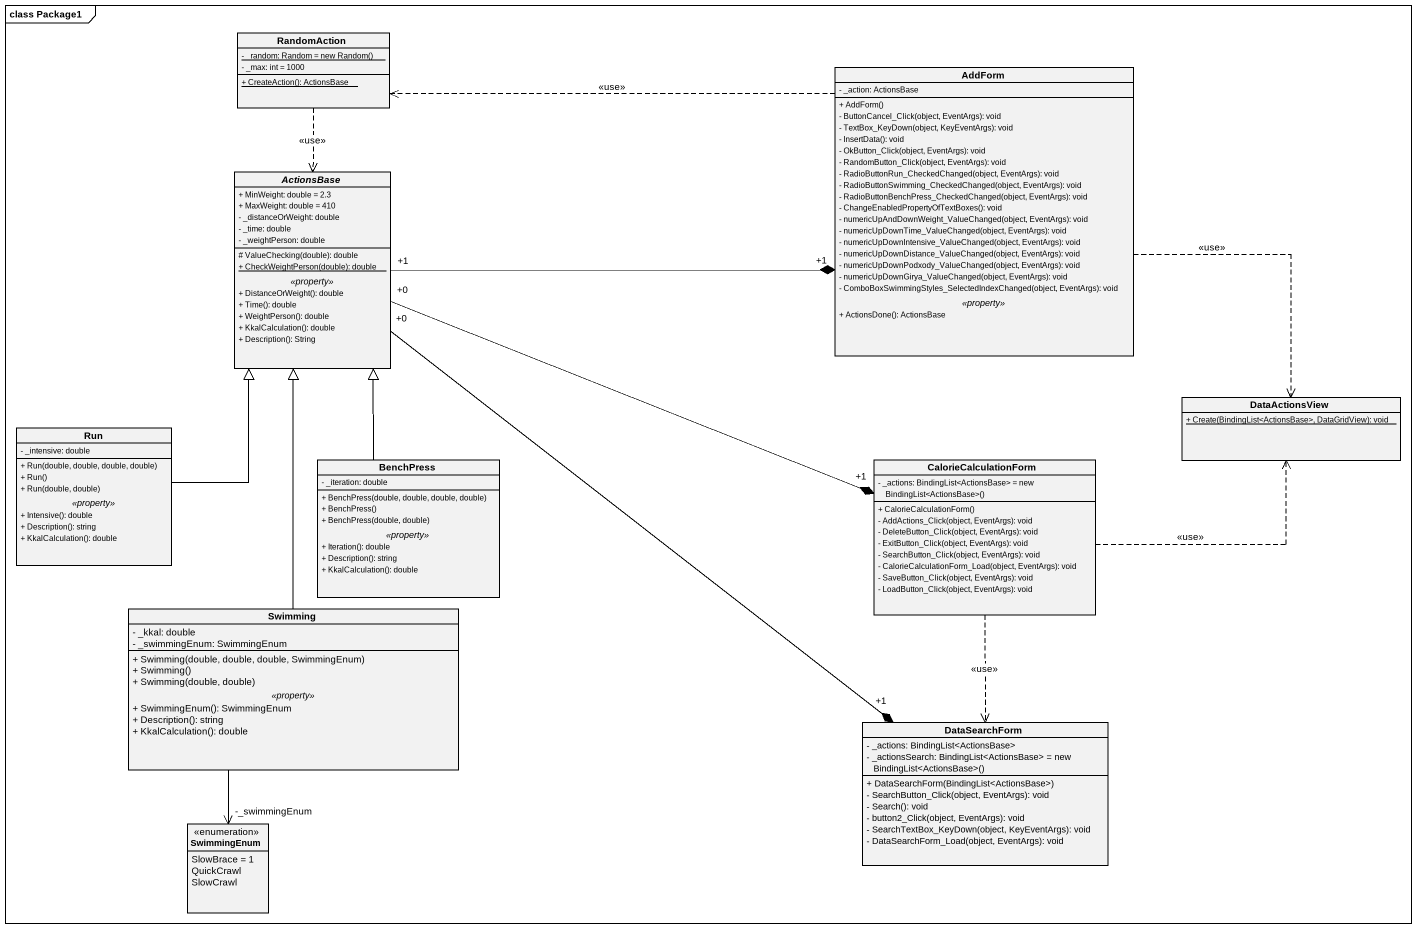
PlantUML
@startuml
mainframe class Package1
hide circle
hide empty members
skinparam classAttributeIconSize 0
class RandomAction {
  {static} {field} - _random: Random = new Random()
  - _max: int = 1000
  {static} + CreateAction(): ActionsBase
}
class AddForm {
  - _action: ActionsBase
  --
  + AddForm()
  - ButtonCancel_Click(object, EventArgs): void
  - TextBox_KeyDown(object, KeyEventArgs): void
  - InsertData(): void
  - OkButton_Click(object, EventArgs): void
  - RandomButton_Click(object, EventArgs): void
  - RadioButtonRun_CheckedChanged(object, EventArgs): void
  - RadioButtonSwimming_CheckedChanged(object, EventArgs): void
  - RadioButtonBenchPress_CheckedChanged(object, EventArgs): void
  - ChangeEnabledPropertyOfTextBoxes(): void
  - numericUpAndDownWeight_ValueChanged(object, EventArgs): void
  - numericUpDownTime_ValueChanged(object, EventArgs): void
  - numericUpDownIntensive_ValueChanged(object, EventArgs): void
  - numericUpDownDistance_ValueChanged(object, EventArgs): void
  - numericUpDownPodxody_ValueChanged(object, EventArgs): void
  - numericUpDownGirya_ValueChanged(object, EventArgs): void
  - ComboBoxSwimmingStyles_SelectedIndexChanged(object, EventArgs): void
  .. <<property>> ..
  + ActionsDone(): ActionsBase
}
abstract class ActionsBase {
  + MinWeight: double = 2.3
  + MaxWeight: double = 410
  - _distanceOrWeight: double
  - _time: double
  - _weightPerson: double
  --
  # ValueChecking(double): double
  {static} + CheckWeightPerson(double): double
  .. <<property>> ..
  + DistanceOrWeight(): double
  + Time(): double
  + WeightPerson(): double
  + KkalCalculation(): double
  + Description(): String
}
class DataActionsView {
  {static} + Create(BindingList<ActionsBase>, DataGridView): void
}
class Run {
  - _intensive: double
  --
  + Run(double, double, double, double)
  + Run()
  + Run(double, double)
  .. <<property>> ..
  + Intensive(): double
  + Description(): string
  + KkalCalculation(): double
}
class BenchPress {
  - _iteration: double
  --
  + BenchPress(double, double, double, double)
  + BenchPress()
  + BenchPress(double, double)
  .. <<property>> ..
  + Iteration(): double
  + Description(): string
  + KkalCalculation(): double
}
class CalorieCalculationForm {
  {field} - _actions: BindingList<ActionsBase> = new BindingList<ActionsBase>()
  + CalorieCalculationForm()
  - AddActions_Click(object, EventArgs): void
  - DeleteButton_Click(object, EventArgs): void
  - ExitButton_Click(object, EventArgs): void
  - SearchButton_Click(object, EventArgs): void
  - CalorieCalculationForm_Load(object, EventArgs): void
  - SaveButton_Click(object, EventArgs): void
  - LoadButton_Click(object, EventArgs): void
}
class Swimming {
  - _kkal: double
  - _swimmingEnum: SwimmingEnum
  --
  + Swimming(double, double, double, SwimmingEnum)
  + Swimming()
  + Swimming(double, double)
  .. <<property>> ..
  + SwimmingEnum(): SwimmingEnum
  + Description(): string
  + KkalCalculation(): double
}
class DataSearchForm {
  - _actions: BindingList<ActionsBase>
  {field} - _actionsSearch: BindingList<ActionsBase> = new BindingList<ActionsBase>()
  + DataSearchForm(BindingList<ActionsBase>)
  - SearchButton_Click(object, EventArgs): void
  - Search(): void
  - button2_Click(object, EventArgs): void
  - SearchTextBox_KeyDown(object, KeyEventArgs): void
  - DataSearchForm_Load(object, EventArgs): void
}
enum SwimmingEnum {
  SlowBrace = 1
  QuickCrawl
  SlowСrawl
}
RandomAction ..> ActionsBase : <<use>>
AddForm .left.> RandomAction : <<use>>
AddForm ..> DataActionsView : <<use>>
ActionsBase "+1" -right-* "+1" AddForm
ActionsBase "+0" -right-* "+1" CalorieCalculationForm
ActionsBase "+0" --* "+1" DataSearchForm
Run -up-|> ActionsBase
BenchPress -up-|> ActionsBase
CalorieCalculationForm .right.> DataActionsView : <<use>>
CalorieCalculationForm ..> DataSearchForm : <<use>>
Swimming -up-|> ActionsBase
Swimming --> "-_swimmingEnum" SwimmingEnum
@enduml
